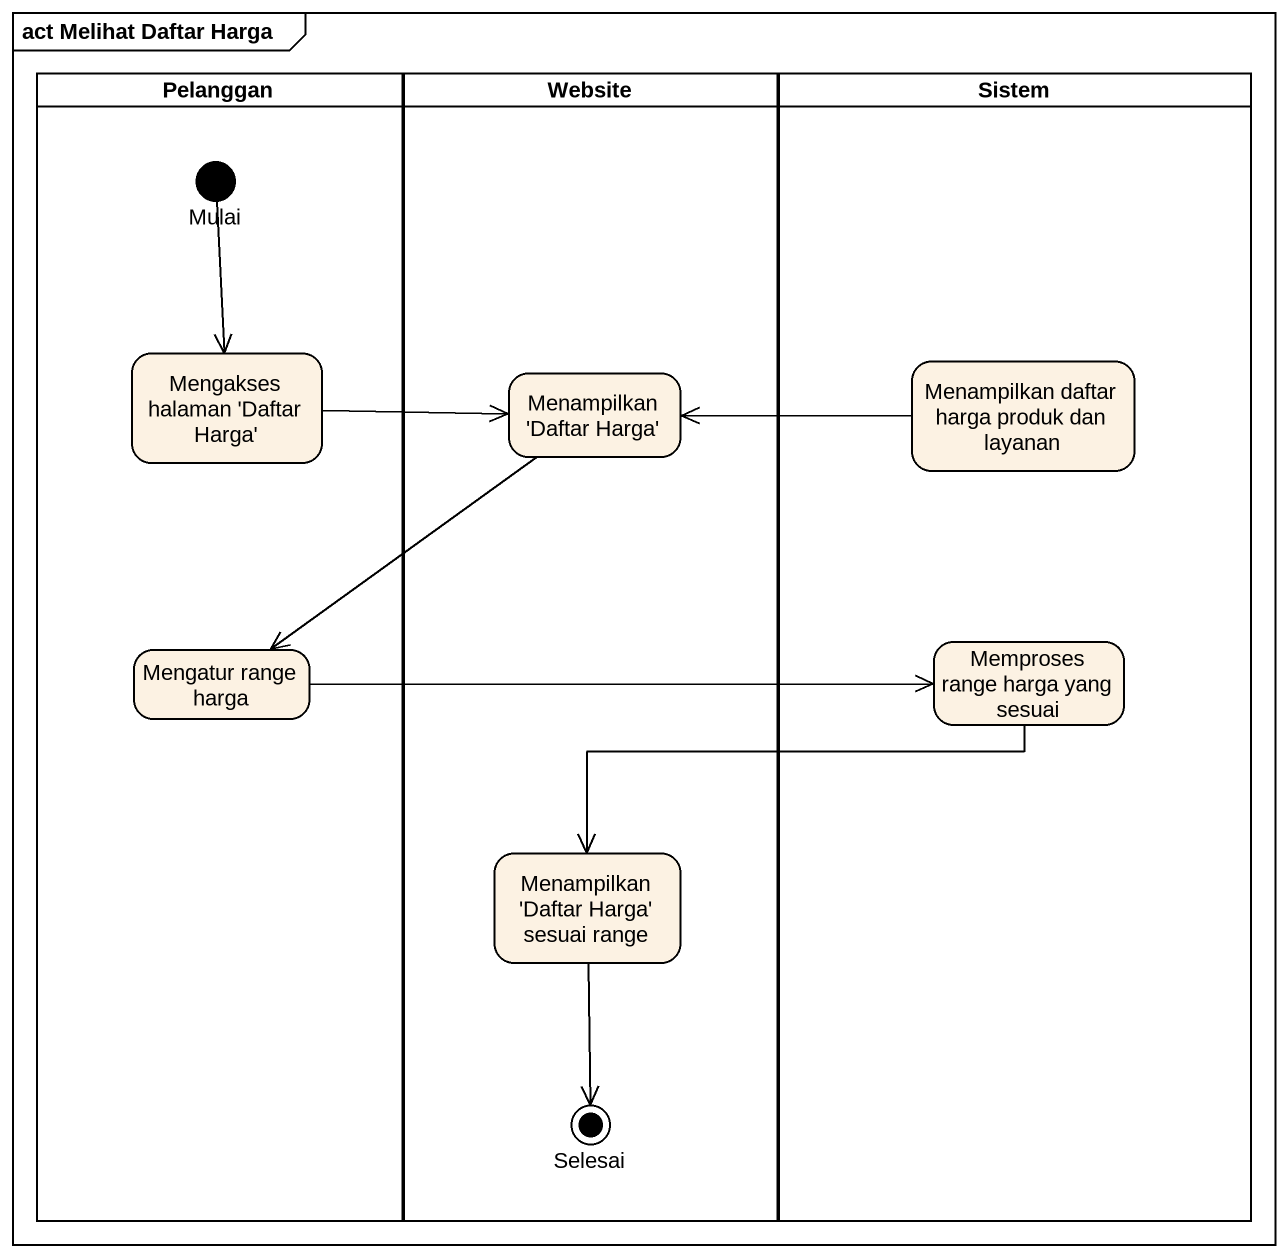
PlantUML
@startuml
mainframe act Melihat Daftar Harga
hide empty description
state Pelanggan <<partition>> {
  state Mulai <<start>>
  state "Mengakses halaman 'Daftar Harga'" as Mengakses_halaman_Daftar
  state "Mengatur range harga" as Mengatur_range_harga
}
state Website <<partition>> {
  state "Menampilkan 'Daftar Harga'" as Menampilkan_Daftar_Harga
  state "Menampilkan 'Daftar Harga' sesuai range" as Menampilkan_Daftar_Harga_2
  state Selesai <<end>>
}
state Sistem <<partition>> {
  state "Menampilkan daftar harga produk dan layanan" as Menampilkan_daftar_harga
  state "Memproses range harga yang sesuai" as Memproses_range_harga_yang
}
Mulai --> Mengakses_halaman_Daftar
Mengakses_halaman_Daftar -right-> Menampilkan_Daftar_Harga
Menampilkan_Daftar_Harga --> Mengatur_range_harga
Menampilkan_daftar_harga -left-> Menampilkan_Daftar_Harga
Mengatur_range_harga -right-> Memproses_range_harga_yang
Memproses_range_harga_yang -left-> Menampilkan_Daftar_Harga_2
Menampilkan_Daftar_Harga_2 --> Selesai
@enduml
